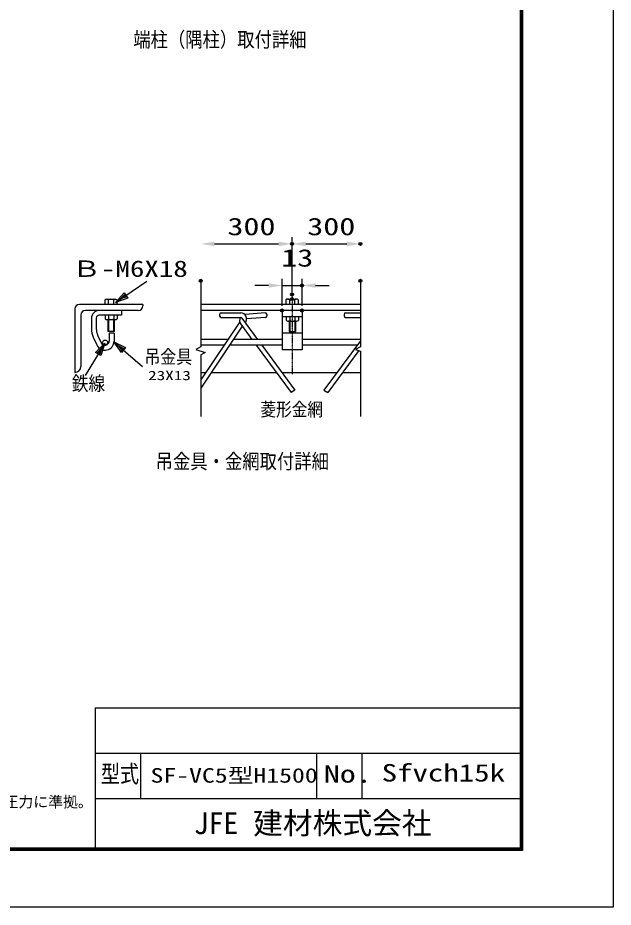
# Model space of a CAD drawing. Units: millimetres, scale not verified. Extents: x -4455 to 4455, y -3150 to 3150.
# Drawn here: x 2484 to 4455, y -3150 to -206 of the extents above; entities that cross this region are included whole.
import ezdxf
from ezdxf.enums import TextEntityAlignment as Align

# ---------------------------------------------------------------- set-up
doc = ezdxf.new("R2010")
doc.units = ezdxf.units.MM
doc.header["$LTSCALE"] = 20
doc.header["$PDMODE"] = 32
doc.header["$PDSIZE"] = 10
doc.linetypes.add('USER4', pattern=[0.216, 0.118, -0.039, 0.02, -0.039])
for name, color, linetype, lineweight in [('0-0_1', 7, 'Continuous', 25), ('0-2_0', 4, 'Continuous', 25), ('0-7_WAKU', 7, 'Continuous', 25), ('0-8_CENTLN-LMEC0', 2, 'USER4', 25)]:
    doc.layers.add(name, color=color, linetype=linetype, lineweight=lineweight)
doc.layers.add('0-5_DEFPOINTS', color=7, linetype='Continuous')
doc.layers.add('0-9_D-TTL-TXT', color=7, linetype='Continuous')
doc.styles.add('ＭＳ ゴシック', font='')
doc.styles.get('ＭＳ ゴシック').set_extended_font_data('MS Gothic')

# ---------------------------------------------------------------- blocks, each defined once
blk = doc.blocks.new('C73')
at = {"layer": '0-0_1', "color": 4}
blk.add_line((156037.7, 60874.7), (158113.3, 62287.1), dxfattribs=at)
blk.add_lwpolyline([(156850.4, 61173.6), (156037.7, 60874.7), (156614.1, 61520.9)], close=True, dxfattribs=at)
blk.add_lwpolyline([(156791.3, 61260.4), (156385, 61111), (156673.1, 61434.1)], dxfattribs=at)

msp = doc.modelspace()

# ---------------------------------------------------------------- linework, layer by layer
at = {"layer": '0-0_1'}
for p, q in [((2771.77, -1140.13), (2771.77, -1155.06)), ((2777.43, -1137.73), (2806.11, -1137.72)), ((2783.1, -1140.14), (2783.1, -1155.06)), ((2800.43, -1140.12), (2800.43, -1155.06)), ((2811.77, -1140.08), (2811.77, -1155.06)), ((3371.68, -1139.73), (3371.68, -1154.66)), ((3377.34, -1137.33), (3406.03, -1137.33)), ((3383.02, -1139.74), (3383.02, -1154.66)), ((3400.35, -1139.73), (3400.35, -1154.66)), ((3411.68, -1139.69), (3411.68, -1154.66)), ((2827.84, -1174.98), (2827.84, -1190.38)), ((2772.86, -1190.38), (2772.86, -1202.65)), ((2778.53, -1205.05), (2807.19, -1205.05)), ((2782.19, -1205.05), (2782.19, -1244.98)), ((2784.19, -1190.38), (2784.19, -1202.65)), ((2801.53, -1190.38), (2801.53, -1202.65)), ((2803.53, -1205.05), (2803.53, -1244.98)), ((2812.86, -1190.38), (2812.86, -1202.65)), ((3372.78, -1195.64), (3372.78, -1207.91)), ((3384.11, -1195.64), (3384.11, -1207.91)), ((3401.44, -1195.64), (3401.44, -1207.91)), ((3412.78, -1195.64), (3412.78, -1207.91)), ((3378.44, -1210.31), (3407.11, -1210.31)), ((3382.11, -1210.31), (3382.11, -1244.98)), ((3403.44, -1210.31), (3403.44, -1244.98)), ((3382.11, -1244.98), (3403.44, -1244.98))]:
    msp.add_line(p, q, dxfattribs=at)
at = {"layer": '0-0_1', "color": 4}
for p, q in [((2784.33, -1205.05), (2784.33, -1244.98)), ((2801.39, -1205.05), (2801.39, -1244.98)), ((3384.24, -1210.31), (3384.24, -1244.98)), ((3401.31, -1210.31), (3401.31, -1244.98))]:
    msp.add_line(p, q, dxfattribs=at)
at = {"layer": '0-0_1'}
for centre, radius, start, end in [((2777.42, -1145.44), 7.75, 43.05395, 136.76926), ((2791.81, -1154.67), 16.94, 59.3584, 120.92194), ((2806.14, -1145.92), 8.14, 45.86685, 134.53607), ((3377.33, -1145.04), 7.75, 43.05395, 136.76926), ((3391.73, -1154.28), 16.94, 59.3584, 120.92194), ((3406.06, -1145.53), 8.14, 45.86685, 134.53607), ((2778.51, -1197.34), 7.75, 223.23149, 316.94679), ((2792.91, -1188.1), 16.94, 239.07794, 300.64148), ((2807.23, -1196.85), 8.14, 225.46316, 314.1324), ((3378.43, -1202.59), 7.75, 223.23149, 316.94679), ((3392.82, -1193.36), 16.94, 239.07794, 300.64148), ((3407.15, -1202.11), 8.14, 225.46316, 314.1324)]:
    msp.add_arc(centre, radius, start, end, dxfattribs=at)
at = {"layer": '0-2_0', "color": 1}
for p, q in [((3392.06, -1122.33), (3392.06, -932.09)), ((3359.06, -1159.98), (3359.06, -1069.73)), ((3425.06, -1159.98), (3425.06, -1069.73))]:
    msp.add_line(p, q, dxfattribs=at)
at = {"layer": '0-2_0', "color": 2}
for p, q in [((3134.76, -954.59), (3347.06, -954.59)), ((3437.06, -954.59), (3573.24, -954.59)), ((3314.06, -1092.23), (3269.06, -1092.23)), ((3359.06, -1092.23), (3425.06, -1092.23)), ((3470.06, -1092.23), (3515.06, -1092.23))]:
    msp.add_line(p, q, dxfattribs=at)
at = {"layer": '0-2_0', "color": 7}
for p, q in [((3089.76, -1076.77), (3089.76, -1295.42)), ((3618.24, -1076.77), (3618.24, -1295.42)), ((2897.84, -1154.98), (2687.84, -1154.98)), ((2882.84, -1174.98), (2707.84, -1174.98)), ((2897.84, -1154.98), (2897.84, -1159.98)), ((3611.8, -1154.98), (3089.76, -1154.98)), ((3618.24, -1154.98), (3089.76, -1154.98)), ((3618.24, -1174.98), (3089.76, -1174.98)), ((3359.06, -1174.98), (3359.06, -1304.99)), ((3425.06, -1174.98), (3425.06, -1304.99)), ((2692.84, -1189.98), (2692.84, -1359.98)), ((2727.84, -1200.98), (2727.84, -1235.52)), ((2743.84, -1200.38), (2743.84, -1235.52)), ((2827.84, -1190.38), (2753.84, -1190.38)), ((3152.12, -1187.8), (3152.1, -1192.8)), ((3157.07, -1197.82), (3221.8, -1198.11)), ((3157.14, -1182.82), (3221.87, -1183.11)), ((3225.59, -1199.88), (3277.7, -1270.6)), ((3302.81, -1182.78), (3236.36, -1188.44)), ((3304.08, -1197.72), (3241.78, -1203.03)), ((3308.21, -1187.34), (3308.64, -1192.32)), ((3425.06, -1195.63), (3359.06, -1195.63)), ((3564.19, -1187.83), (3564.17, -1192.83)), ((3569.15, -1197.86), (3618.24, -1198.08)), ((3569.21, -1182.86), (3618.24, -1183.08)), ((3218.56, -1212.84), (3089.76, -1404.81)), ((3227.04, -1227.13), (3089.76, -1431.74)), ((3221.95, -1220.23), (3259.07, -1270.6)), ((2733.89, -1263.12), (2745.61, -1288.56)), ((2748.43, -1256.43), (2760.1, -1281.77)), ((2803.53, -1244.98), (2782.19, -1244.98)), ((2786.84, -1249.98), (2786.84, -1275.98)), ((2802.84, -1249.98), (2786.84, -1249.98)), ((2802.84, -1249.98), (2802.84, -1275.98)), ((3425.06, -1249.98), (3359.06, -1249.98)), ((3179.81, -1270.6), (3089.76, -1270.6)), ((3167.03, -1289.65), (3089.76, -1289.65)), ((3359.06, -1289.65), (3185.09, -1289.65)), ((3359.06, -1270.6), (3197.87, -1270.6)), ((3273.1, -1289.65), (3388.75, -1446.61)), ((3291.73, -1289.65), (3401.47, -1438.59)), ((3618.24, -1270.6), (3425.06, -1270.6)), ((3607.34, -1289.65), (3425.06, -1289.65)), ((3618.24, -1274.85), (3497.6, -1438.59)), ((3089.76, -1295.42), (3073.82, -1303.8)), ((3073.82, -1303.8), (3104.42, -1314.46)), ((3104.42, -1314.46), (3089.76, -1322.17)), ((3089.76, -1322.17), (3089.76, -1525.76)), ((3425.06, -1304.99), (3359.06, -1304.99)), ((3612.84, -1307.47), (3510.32, -1446.61)), ((3618.24, -1309.35), (3618.24, -1525.76)), ((3089.76, -1379.96), (3106.43, -1379.96)), ((3124.5, -1379.96), (3339.64, -1379.96)), ((3358.27, -1379.96), (3540.8, -1379.96)), ((3559.43, -1379.96), (3618.24, -1379.96)), ((3401.47, -1438.59), (3388.75, -1446.61)), ((3497.6, -1438.59), (3510.32, -1446.61))]:
    msp.add_line(p, q, dxfattribs=at)
for points in [[(2672.84, -1169.98), (2672.84, -1379.98), (2673.04, -1379.98)], [(3618.24, -1295.42), (3602.31, -1303.8), (3618.24, -1309.35)]]:
    msp.add_lwpolyline(points, dxfattribs=at)
msp.add_circle((2773.07, -1280.92), 8.19, dxfattribs=at)
for centre, radius, start, end in [((2687.84, -1169.98), 15, 90, 180), ((2707.84, -1189.98), 15, 90, 180), ((2753.84, -1200.98), 26, 90, 180), ((2882.84, -1159.98), 15, 270, 0), ((2753.84, -1200.38), 10, 90, 180), ((3157.1, -1192.82), 5, 179.74316, 269.74316), ((3157.12, -1187.82), 5, 89.74316, 179.74316), ((3238.05, -1208.37), 20, 150.20381, 216.38235), ((3221.78, -1203.11), 5, 32.54977, 89.74316), ((3221.78, -1203.11), 20, 320.82678, 89.74316), ((3238.05, -1208.37), 20, 94.8681, 97.42908), ((3303.23, -1187.76), 5, 4.8681, 94.8681), ((3303.66, -1192.74), 5, 274.8681, 4.8681), ((3569.17, -1192.86), 5, 179.74316, 269.74316), ((3569.19, -1187.86), 5, 89.74316, 179.74316), ((2793.84, -1235.52), 66, 180, 204.72477), ((2793.84, -1235.52), 50, 180, 204.725), ((2772.84, -1275.98), 30, 204.79222, 0), ((2772.84, -1275.98), 14, 204.42627, 0), ((2672.84, -1359.98), 20, 270, 0)]:
    msp.add_arc(centre, radius, start, end, dxfattribs=at)
at = {"layer": '0-2_0', "color": 2}
for points in [[(3134.76, -947.09), (3089.76, -954.59), (3134.76, -962.09)], [(3347.06, -947.09), (3392.06, -954.59), (3347.06, -962.09)], [(3437.06, -947.09), (3392.06, -954.59), (3437.06, -962.09)], [(3573.24, -947.09), (3618.24, -954.59), (3573.24, -962.09)], [(3314.06, -1084.73), (3359.06, -1092.23), (3314.06, -1099.73)], [(3470.06, -1084.73), (3425.06, -1092.23), (3470.06, -1099.73)]]:
    msp.add_solid(points, dxfattribs=at)
at = {"layer": '0-5_DEFPOINTS'}
for p in [(3392.06, -954.59), (3618.24, -954.59), (3089.76, -1076.77), (3425.06, -1092.23), (3618.24, -1076.77), (3392.06, -1122.33), (3392.06, -1137.33), (3359.06, -1174.98), (3425.06, -1174.98)]:
    msp.add_point(p, dxfattribs=at)
at = {"layer": '0-7_WAKU'}
for p, q in [((2739.89, -2490), (2739.89, -2955)), ((2739.89, -2490), (4147.5, -2490)), ((2739.89, -2640), (4147.5, -2640)), ((2889.89, -2640), (2889.89, -2790)), ((3472.5, -2640), (3472.5, -2790)), ((3622.5, -2640), (3622.5, -2790)), ((2739.89, -2790), (4147.5, -2790))]:
    msp.add_line(p, q, dxfattribs=at)
at = {"layer": '0-7_WAKU', "color": 3}
msp.add_lwpolyline([(-4455, 3150), (4455, 3150), (4455, -3150), (-4455, -3150)], close=True, dxfattribs=at)
at = {"layer": '0-7_WAKU'}
for points in [[(-4155, 2962.5), (4155, 2962.5), (4155, -2962.5), (-4155, -2962.5)], [(-4153.13, 2960.62), (4153.12, 2960.62), (4153.12, -2960.63), (-4153.13, -2960.63)], [(-4151.25, 2958.75), (4151.25, 2958.75), (4151.25, -2958.75), (-4151.25, -2958.75)], [(-4149.38, 2956.87), (4149.37, 2956.87), (4149.37, -2956.88), (-4149.38, -2956.88)], [(-4147.5, 2955), (4147.5, 2955), (4147.5, -2955), (-4147.5, -2955)]]:
    msp.add_lwpolyline(points, close=True, dxfattribs=at)
at = {"layer": '0-8_CENTLN-LMEC0'}
msp.add_line((3392.06, -1129.98), (3392.06, -1385.99), dxfattribs=at)

# ---------------------------------------------------------------- block references
at = {"layer": '0-2_0', "xscale": 0.05, "yscale": 0.05}
msp.add_blockref('C73', (-4994.69, -4192.41), dxfattribs=at)
for p, rotation in [((-2157.01, 5469.85), 285), ((8556.43, 4773), 205)]:
    msp.add_blockref('C73', p, dxfattribs=dict(at, rotation=rotation))

# ---------------------------------------------------------------- texts
at = {"layer": '0-0_1', "color": 4, "style": 'ＭＳ ゴシック'}
for s, height, width, p in [('端柱（隅柱）取付詳細', 49.48, 0.85, (2866.32, -317.74)), ('Ｂ-M6X18', 54.12, 1.3, (2663.6, -1079.91)), ('吊金具', 45.45, 0.85, (2903.15, -1364.35)), ('鉄線', 47.36, 0.85, (2663.14, -1454.18)), ('菱形金網', 44.57, 0.85, (3287.44, -1537.78)), ('吊金具・金網取付詳細', 49.48, 0.85, (2940.38, -1713.77))]:
    msp.add_text(s, height=height, dxfattribs=dict(at, width=width)).set_placement(p, align=Align.BOTTOM_LEFT)
at = {"layer": '0-2_0', "color": 3, "style": 'ＭＳ ゴシック', "width": 1.35}
for s, p in [('300', (3177.91, -943.2)), ('300', (3442.15, -943.2)), ('13', (3356.06, -1047.08))]:
    msp.add_text(s, height=57.77, dxfattribs=at).set_placement(p, align=Align.BOTTOM_LEFT)
at = {"layer": '0-2_0', "style": 'ＭＳ ゴシック', "width": 1.35}
msp.add_text('23X13', height=30.79, dxfattribs=at).set_placement((2915.53, -1414.7), align=Align.BOTTOM_LEFT)
at = {"layer": '0-7_WAKU', "style": 'ＭＳ ゴシック'}
for s, height, width, p in [('型式', 57.73, 0.8, (2759.25, -2754.96)), ('Sfvch15k', 57.73, 1.3, (3688.56, -2751.36)), ('SF-VC5型H1500', 48.11, 1.3, (2923.49, -2752.26)), ('No.', 57.73, 1.35, (3497.05, -2754.96))]:
    msp.add_text(s, height=height, dxfattribs=dict(at, width=width)).set_placement(p, align=Align.BOTTOM_LEFT)
msp.add_text('JFE 建材株式会社', height=72.16, dxfattribs=at).set_placement((3066.85, -2929.69), align=Align.BOTTOM_LEFT)
at = {"layer": '0-9_D-TTL-TXT', "style": 'ＭＳ ゴシック'}
msp.add_text('（設計条件）風荷重：昭和57年改正 建築基準法・同施行令に基づく風圧力に準拠。', height=36.08, dxfattribs=at).set_placement((886.94, -2830.2), align=Align.BOTTOM_LEFT)

doc.saveas('drawing.dxf')
